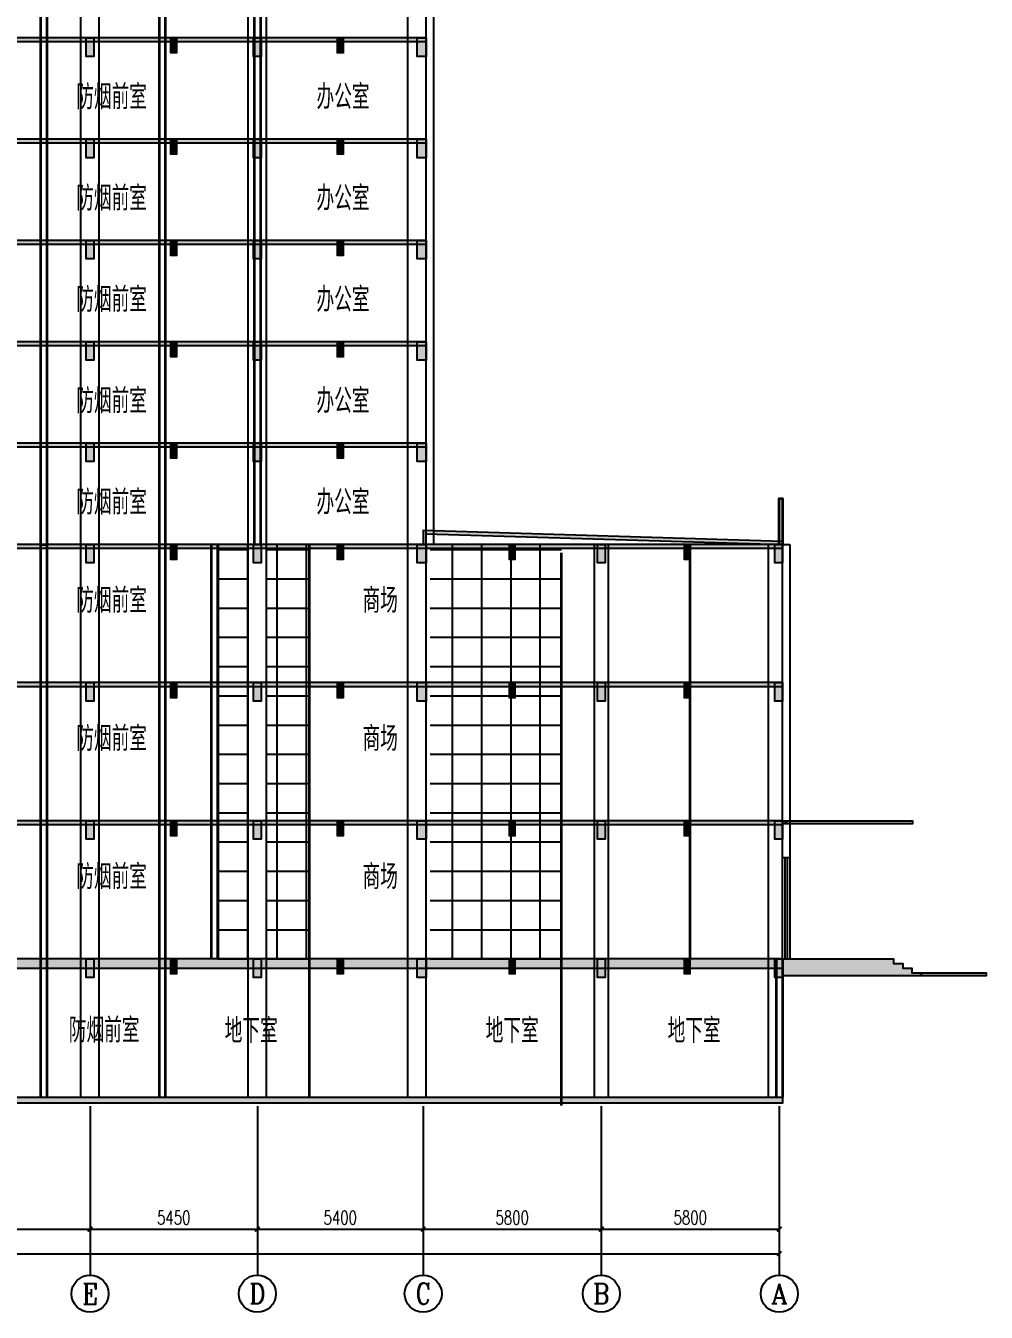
# Model space of a CAD drawing. Extents: x -129850 to 18340, y -11508 to 71861.
# Drawn here: x -12945 to 18340, y -11508 to 30398 of the extents above; entities that cross this region are included whole.
import ezdxf
from ezdxf.enums import TextEntityAlignment as Align

# ---------------------------------------------------------------- set-up
doc = ezdxf.new("R2010")
doc.units = 0
doc.header["$LTSCALE"] = 1000
doc.header["$MEASUREMENT"] = 0
for name, color, linetype in [('AXIS', 3, 'Continuous'), ('AXIS_TEXT', 7, 'Continuous'), ('Beam', 230, 'Continuous'), ('COLUMN', 170, 'Continuous'), ('E_CURTWALL', 51, 'Continuous'), ('E_LINE', 7, 'Continuous'), ('E_ROOF', 4, 'Continuous'), ('FLOOR-100', 173, 'Continuous'), ('PODIUM-2f', 111, 'Continuous'), ('S_STAIR', 70, 'Continuous'), ('S_WINDOW', 4, 'Continuous'), ('Text', 7, 'Continuous')]:
    doc.layers.add(name, color=color, linetype=linetype)
doc.layers.add('DOTE', color=1, linetype='Continuous', plot=False)
doc.layers.add('S_Beam', color=4, linetype='Continuous', lineweight=9)
doc.layers.add('S_WALL', color=40, linetype='Continuous', lineweight=35)
doc.styles.add('_TCH_AXIS', font='COMPLEX', dxfattribs={"bigfont": 'GBCBIG'})
doc.styles.add('_TCH_DIM_T3', font='SIMPLEX', dxfattribs={"width": 0.705882, "bigfont": 'GBCBIG'})
doc.styles.add('COMPLEX', font='COMPLEX')
doc.styles.get("Standard").update_dxf_attribs({"font": 'gbenor.shx', "bigfont": 'gbcbig.shx'})
doc.dimstyles.new('_TCH_ARCH&&100', dxfattribs={"dimtxt": 297.5, "dimasz": 100, "dimexe": 250, "dimexo": 300, "dimgap": 126.25, "dimtad": 1, "dimdec": 0, "dimzin": 0, "dimdsep": 46, "dimtxsty": '_TCH_DIM_T3', "dimblk": 'ARCHTICK', "dimcen": 0.09, "dimclrt": 7, "dimazin": 2, "dimtfac": 1, "dimtdec": 0, "dimtix": 1, "dimtmove": 2, "dimatfit": 3, "dimfxl": 1, "dimtolj": 1, "dimtzin": 0, "dimarcsym": 0})
pattern_1 = [(0, (-40000, 0), (0, 952.5), []), (90, (-40000, 0), (-952.5, 6e-14), [])]

# ---------------------------------------------------------------- blocks, each defined once
blk = doc.blocks.new('*U270')
at = {"layer": 'Beam'}
h = blk.add_hatch(color=256, dxfattribs=at)
h.dxf.hatch_style = 1
h.paths.add_polyline_path([(-14950, 300), (-14700, 300), (-14700, -300), (-14950, -300)])
h = blk.add_hatch(color=256, dxfattribs=at)
h.dxf.hatch_style = 1
h.paths.add_polyline_path([(-9575, 300), (-9325, 300), (-9325, -300), (-9575, -300)])
h = blk.add_hatch(color=256, dxfattribs=at)
h.dxf.hatch_style = 1
h.paths.add_polyline_path([(-4225, 300), (-3975, 300), (-3975, -300), (-4225, -300)])
h = blk.add_hatch(color=256, dxfattribs=at)
h.dxf.hatch_style = 1
h.paths.add_polyline_path([(3875, 300), (4125, 300), (4125, -300), (3875, -300)])
h = blk.add_hatch(color=256, dxfattribs=at)
h.dxf.hatch_style = 1
h.paths.add_polyline_path([(9325, 300), (9575, 300), (9575, -300), (9325, -300)])
h = blk.add_hatch(color=256, dxfattribs=at)
h.dxf.hatch_style = 1
h.paths.add_polyline_path([(14650, 300), (14950, 300), (14950, -300), (14650, -300)])
at = {"layer": 'S_Beam'}
h = blk.add_hatch(color=256, dxfattribs=at)
h.dxf.hatch_style = 1
h.paths.add_polyline_path([(-11950, 300), (-11750, 300), (-11750, -200), (-11950, -200)])
h = blk.add_hatch(color=256, dxfattribs=at)
h.dxf.hatch_style = 1
h.paths.add_polyline_path([(-6500, 300), (-6300, 300), (-6300, -200), (-6500, -200)])
h = blk.add_hatch(color=256, dxfattribs=at)
h.dxf.hatch_style = 1
h.paths.add_polyline_path([(6625, 300), (6825, 300), (6825, -200), (6625, -200)])
h = blk.add_hatch(color=256, dxfattribs=at)
h.dxf.hatch_style = 1
h.paths.add_polyline_path([(12050, 300), (12250, 300), (12250, -200), (12050, -200)])
at = {"layer": 'Beam'}
for points in [[(-14950, 300), (-14700, 300), (-14700, -300), (-14950, -300)], [(-9575, 300), (-9325, 300), (-9325, -300), (-9575, -300)], [(-4225, 300), (-3975, 300), (-3975, -300), (-4225, -300)], [(3875, 300), (4125, 300), (4125, -300), (3875, -300)], [(9325, 300), (9575, 300), (9575, -300), (9325, -300)], [(14650, 300), (14950, 300), (14950, -300), (14650, -300)]]:
    blk.add_lwpolyline(points, close=True, dxfattribs=at)
at = {"layer": 'S_Beam'}
for points in [[(-11950, 300), (-11750, 300), (-11750, -200), (-11950, -200)], [(-6500, 300), (-6300, 300), (-6300, -200), (-6500, -200)], [(6625, 300), (6825, 300), (6825, -200), (6625, -200)], [(12050, 300), (12250, 300), (12250, -200), (12050, -200)]]:
    blk.add_lwpolyline(points, close=True, dxfattribs=at)
blk = doc.blocks.new('*U271')
at = {"layer": 'S_Beam', "color": 0, "linetype": 'ByBlock', "lineweight": -2, "transparency": 16777216}
for p in [(0, 13200), (0, 9900), (0, 6600), (0, 3300), (0, 0)]:
    blk.add_blockref('*U270', p, dxfattribs=at)
blk = doc.blocks.new('_ArchTick')
at = {"color": 0, "linetype": 'ByBlock', "const_width": 0.4}
blk.add_lwpolyline([(-0.5, -0.5), (0.5, 0.5)], dxfattribs=at)
blk = doc.blocks.new('*D273')
at = {"layer": 'AXIS', "color": 0, "lineweight": -2, "transparency": 16777216}
for p, q in [((5800, -6600), (5800, -9050)), ((11600, -6600), (11600, -9050))]:
    blk.add_line(p, q, dxfattribs=at)
at = {"layer": 'AXIS', "color": 0, "transparency": 16777216}
blk.add_line((5800, -8800), (11600, -8800), dxfattribs=at)
at = {"layer": 'Defpoints', "color": 0, "transparency": 16777216}
for p in [(5800, -6300), (11600, -6300), (11600, -8800)]:
    blk.add_point(p, dxfattribs=at)
at = {"layer": 'AXIS', "color": 0, "transparency": 16777216, "xscale": 150, "yscale": 150, "zscale": 150, "rotation": 180}
blk.add_blockref('_ArchTick', (5800, -8800), dxfattribs=at)
at = {"layer": 'AXIS', "color": 0, "transparency": 16777216, "xscale": 150, "yscale": 150, "zscale": 150}
blk.add_blockref('_ArchTick', (11600, -8800), dxfattribs=at)
at = {"layer": 'AXIS', "color": 7, "transparency": 16777216, "insert": (8700, -8425), "char_height": 450, "attachment_point": 5, "style": '_TCH_DIM_T3'}
blk.add_mtext('\\A1;5800', dxfattribs=at)
blk = doc.blocks.new('*D274')
at = {"layer": 'AXIS', "color": 0, "lineweight": -2, "transparency": 16777216}
for p, q in [((0, -6600), (0, -9050)), ((5800, -6600), (5800, -9050))]:
    blk.add_line(p, q, dxfattribs=at)
at = {"layer": 'AXIS', "color": 0, "transparency": 16777216}
blk.add_line((0, -8800), (5800, -8800), dxfattribs=at)
at = {"layer": 'Defpoints', "color": 0, "transparency": 16777216}
for p in [(0, -6300), (5800, -6300), (5800, -8800)]:
    blk.add_point(p, dxfattribs=at)
at = {"layer": 'AXIS', "color": 0, "transparency": 16777216, "xscale": 150, "yscale": 150, "zscale": 150, "rotation": 180}
blk.add_blockref('_ArchTick', (0, -8800), dxfattribs=at)
at = {"layer": 'AXIS', "color": 0, "transparency": 16777216, "xscale": 150, "yscale": 150, "zscale": 150}
blk.add_blockref('_ArchTick', (5800, -8800), dxfattribs=at)
at = {"layer": 'AXIS', "color": 7, "transparency": 16777216, "insert": (2900, -8425), "char_height": 450, "attachment_point": 5, "style": '_TCH_DIM_T3'}
blk.add_mtext('\\A1;5800', dxfattribs=at)
blk = doc.blocks.new('*D275')
at = {"layer": 'AXIS', "color": 0, "lineweight": -2, "transparency": 16777216}
for p, q in [((-5400, -6600), (-5400, -9050)), ((0, -6600), (0, -9050))]:
    blk.add_line(p, q, dxfattribs=at)
at = {"layer": 'AXIS', "color": 0, "transparency": 16777216}
blk.add_line((-5400, -8800), (0, -8800), dxfattribs=at)
at = {"layer": 'Defpoints', "color": 0, "transparency": 16777216}
for p in [(-5400, -6300), (0, -6300), (0, -8800)]:
    blk.add_point(p, dxfattribs=at)
at = {"layer": 'AXIS', "color": 0, "transparency": 16777216, "xscale": 150, "yscale": 150, "zscale": 150, "rotation": 180}
blk.add_blockref('_ArchTick', (-5400, -8800), dxfattribs=at)
at = {"layer": 'AXIS', "color": 0, "transparency": 16777216, "xscale": 150, "yscale": 150, "zscale": 150}
blk.add_blockref('_ArchTick', (0, -8800), dxfattribs=at)
at = {"layer": 'AXIS', "color": 7, "transparency": 16777216, "insert": (-2700, -8425), "char_height": 450, "attachment_point": 5, "style": '_TCH_DIM_T3'}
blk.add_mtext('\\A1;5400', dxfattribs=at)
blk = doc.blocks.new('*D276')
at = {"layer": 'AXIS', "color": 0, "lineweight": -2, "transparency": 16777216}
for p, q in [((-10850, -6600), (-10850, -9050)), ((-5400, -6600), (-5400, -9050))]:
    blk.add_line(p, q, dxfattribs=at)
at = {"layer": 'AXIS', "color": 0, "transparency": 16777216}
blk.add_line((-10850, -8800), (-5400, -8800), dxfattribs=at)
at = {"layer": 'Defpoints', "color": 0, "transparency": 16777216}
for p in [(-10850, -6300), (-5400, -6300), (-5400, -8800)]:
    blk.add_point(p, dxfattribs=at)
at = {"layer": 'AXIS', "color": 0, "transparency": 16777216, "xscale": 150, "yscale": 150, "zscale": 150, "rotation": 180}
blk.add_blockref('_ArchTick', (-10850, -8800), dxfattribs=at)
at = {"layer": 'AXIS', "color": 0, "transparency": 16777216, "xscale": 150, "yscale": 150, "zscale": 150}
blk.add_blockref('_ArchTick', (-5400, -8800), dxfattribs=at)
at = {"layer": 'AXIS', "color": 7, "transparency": 16777216, "insert": (-8125, -8425), "char_height": 450, "attachment_point": 5, "style": '_TCH_DIM_T3'}
blk.add_mtext('\\A1;5450', dxfattribs=at)
blk = doc.blocks.new('*D277')
at = {"layer": 'AXIS', "color": 0, "lineweight": -2, "transparency": 16777216}
for p, q in [((-18950, -6600), (-18950, -9050)), ((-10850, -6600), (-10850, -9050))]:
    blk.add_line(p, q, dxfattribs=at)
at = {"layer": 'AXIS', "color": 0, "transparency": 16777216}
blk.add_line((-18950, -8800), (-10850, -8800), dxfattribs=at)
at = {"layer": 'Defpoints', "color": 0, "transparency": 16777216}
for p in [(-18950, -6300), (-10850, -6300), (-10850, -8800)]:
    blk.add_point(p, dxfattribs=at)
at = {"layer": 'AXIS', "color": 0, "transparency": 16777216, "xscale": 150, "yscale": 150, "zscale": 150, "rotation": 180}
blk.add_blockref('_ArchTick', (-18950, -8800), dxfattribs=at)
at = {"layer": 'AXIS', "color": 0, "transparency": 16777216, "xscale": 150, "yscale": 150, "zscale": 150}
blk.add_blockref('_ArchTick', (-10850, -8800), dxfattribs=at)
at = {"layer": 'AXIS', "color": 7, "transparency": 16777216, "insert": (-14900, -8425), "char_height": 450, "attachment_point": 5, "style": '_TCH_DIM_T3'}
blk.add_mtext('\\A1;8100', dxfattribs=at)
blk = doc.blocks.new('*D282')
at = {"layer": 'AXIS', "color": 0, "lineweight": -2, "transparency": 16777216}
for p, q in [((-43300, -6600), (-43300, -9850)), ((11600, -6600), (11600, -9850))]:
    blk.add_line(p, q, dxfattribs=at)
at = {"layer": 'AXIS', "color": 0, "transparency": 16777216}
blk.add_line((-43300, -9600), (11600, -9600), dxfattribs=at)
at = {"layer": 'Defpoints', "color": 0, "transparency": 16777216}
for p in [(-43300, -6300), (11600, -6300), (11600, -9600)]:
    blk.add_point(p, dxfattribs=at)
at = {"layer": 'AXIS', "color": 0, "transparency": 16777216, "xscale": 150, "yscale": 150, "zscale": 150, "rotation": 180}
blk.add_blockref('_ArchTick', (-43300, -9600), dxfattribs=at)
at = {"layer": 'AXIS', "color": 0, "transparency": 16777216, "xscale": 150, "yscale": 150, "zscale": 150}
blk.add_blockref('_ArchTick', (11600, -9600), dxfattribs=at)
at = {"layer": 'AXIS', "color": 7, "transparency": 16777216, "insert": (-15850, -9225), "char_height": 450, "attachment_point": 5, "style": '_TCH_DIM_T3'}
blk.add_mtext('\\A1;54900', dxfattribs=at)
blk = doc.blocks.new('_AXISO')
blk.add_circle((0, 0), 0.5)
at = {"layer": 'AXIS_TEXT', "style": 'COMPLEX', "width": 1.041667}
blk.add_attdef('A', text='', height=0.56, dxfattribs=at).set_placement((-0.25, -0.28), (0.25, -0.28), align=Align.FIT)

msp = doc.modelspace()

# ---------------------------------------------------------------- hatches: boundary and pattern name
at = {"layer": 'Beam'}
h = msp.add_hatch(color=256, dxfattribs=at)
h.dxf.hatch_style = 1
h.paths.add_polyline_path([(-10975, 13500), (-10725, 13500), (-10725, 12900), (-10975, 12900)])
h = msp.add_hatch(color=256, dxfattribs=at)
h.dxf.hatch_style = 1
h.paths.add_polyline_path([(-5525, 13500), (-5275, 13500), (-5275, 12900), (-5525, 12900)])
h = msp.add_hatch(color=256, dxfattribs=at)
h.dxf.hatch_style = 1
h.paths.add_polyline_path([(-200, 13500), (100, 13500), (100, 12900), (-200, 12900)])
h = msp.add_hatch(color=256, dxfattribs=at)
h.dxf.hatch_style = 1
h.paths.add_polyline_path([(5675, 13500), (5925, 13500), (5925, 12900), (5675, 12900)])
h = msp.add_hatch(color=256, dxfattribs=at)
h.dxf.hatch_style = 1
h.paths.add_polyline_path([(11450, 13500), (11700, 13500), (11700, 12900), (11450, 12900)])
h = msp.add_hatch(color=256, dxfattribs=at)
h.dxf.hatch_style = 1
h.paths.add_polyline_path([(-10975, 9000), (-10725, 9000), (-10725, 8400), (-10975, 8400)])
h = msp.add_hatch(color=256, dxfattribs=at)
h.dxf.hatch_style = 1
h.paths.add_polyline_path([(-5525, 9000), (-5275, 9000), (-5275, 8400), (-5525, 8400)])
h = msp.add_hatch(color=256, dxfattribs=at)
h.dxf.hatch_style = 1
h.paths.add_polyline_path([(-200, 9000), (100, 9000), (100, 8400), (-200, 8400)])
h = msp.add_hatch(color=256, dxfattribs=at)
h.dxf.hatch_style = 1
h.paths.add_polyline_path([(5675, 9000), (5925, 9000), (5925, 8400), (5675, 8400)])
h = msp.add_hatch(color=256, dxfattribs=at)
h.dxf.hatch_style = 1
h.paths.add_polyline_path([(11450, 9000), (11700, 9000), (11700, 8400), (11450, 8400)])
h = msp.add_hatch(color=256, dxfattribs=at)
h.dxf.hatch_style = 1
h.paths.add_polyline_path([(-10975, 4500), (-10725, 4500), (-10725, 3900), (-10975, 3900)])
h = msp.add_hatch(color=256, dxfattribs=at)
h.dxf.hatch_style = 1
h.paths.add_polyline_path([(-5525, 4500), (-5275, 4500), (-5275, 3900), (-5525, 3900)])
h = msp.add_hatch(color=256, dxfattribs=at)
h.dxf.hatch_style = 1
h.paths.add_polyline_path([(-200, 4500), (100, 4500), (100, 3900), (-200, 3900)])
h = msp.add_hatch(color=256, dxfattribs=at)
h.dxf.hatch_style = 1
h.paths.add_polyline_path([(5675, 4500), (5925, 4500), (5925, 3900), (5675, 3900)])
h = msp.add_hatch(color=256, dxfattribs=at)
h.dxf.hatch_style = 1
h.paths.add_polyline_path([(11450, 4500), (11700, 4500), (11700, 3900), (11450, 3900)])
h = msp.add_hatch(color=256, dxfattribs=at)
h.dxf.hatch_style = 1
h.paths.add_polyline_path([(-10975, 0), (-10725, 0), (-10725, -600), (-10975, -600)])
h = msp.add_hatch(color=256, dxfattribs=at)
h.dxf.hatch_style = 1
h.paths.add_polyline_path([(-5525, 0), (-5275, 0), (-5275, -600), (-5525, -600)])
h = msp.add_hatch(color=256, dxfattribs=at)
h.dxf.hatch_style = 1
h.paths.add_polyline_path([(-200, 0), (100, 0), (100, -600), (-200, -600)])
h = msp.add_hatch(color=256, dxfattribs=at)
h.dxf.hatch_style = 1
h.paths.add_polyline_path([(5675, 0), (5925, 0), (5925, -600), (5675, -600)])
h = msp.add_hatch(color=256, dxfattribs=at)
h.dxf.hatch_style = 1
h.paths.add_polyline_path([(11450, 0), (11700, 0), (11700, -600), (11450, -600)])
at = {"layer": 'E_CURTWALL'}
h = msp.add_hatch(dxfattribs=at)
h.set_pattern_fill('NET', color=256, scale=300)
h.set_pattern_definition(pattern_1)
h.paths.add_polyline_path([(-3700, 13500), (-5100, 13500), (-5100, 0), (-3700, 0)])
h.paths.add_polyline_path([(-5700, 13500), (-6700, 13500), (-6700, 0), (-5700, 0)])
h = msp.add_hatch(dxfattribs=at)
h.set_pattern_fill('NET', color=256, scale=300)
h.set_pattern_definition(pattern_1)
h.paths.add_polyline_path([(4500, 13500), (225, 13500), (225, 0), (4500, 0)])
at = {"layer": 'E_ROOF'}
h = msp.add_hatch(color=256, dxfattribs=at)
h.dxf.hatch_style = 1
h.paths.add_polyline_path([(11703, 13600), (0, 13953.1), (0, 13500), (100, 13500), (100, 13850), (11700, 13500), (11703, 13500)])
at = {"layer": 'FLOOR-100'}
h = msp.add_hatch(color=256, dxfattribs=at)
h.dxf.hatch_style = 1
h.paths.add_polyline_path([(-12450, 30000), (-14680, 30000), (-14680, 29880), (-12450, 29880)])
h = msp.add_hatch(color=256, dxfattribs=at)
h.dxf.hatch_style = 1
h.paths.add_polyline_path([(100, 29880), (100, 30000), (-12450, 30000), (-12450, 29880)])
h = msp.add_hatch(color=256, dxfattribs=at)
h.dxf.hatch_style = 1
h.paths.add_polyline_path([(-12450, 26700), (-14680, 26700), (-14680, 26580), (-12450, 26580)])
h = msp.add_hatch(color=256, dxfattribs=at)
h.dxf.hatch_style = 1
h.paths.add_polyline_path([(100, 26580), (100, 26700), (-12450, 26700), (-12450, 26580)])
h = msp.add_hatch(color=256, dxfattribs=at)
h.dxf.hatch_style = 1
h.paths.add_polyline_path([(-12450, 23400), (-14680, 23400), (-14680, 23280), (-12450, 23280)])
h = msp.add_hatch(color=256, dxfattribs=at)
h.dxf.hatch_style = 1
h.paths.add_polyline_path([(100, 23280), (100, 23400), (-12450, 23400), (-12450, 23280)])
h = msp.add_hatch(color=256, dxfattribs=at)
h.dxf.hatch_style = 1
h.paths.add_polyline_path([(-12450, 20100), (-14680, 20100), (-14680, 19980), (-12450, 19980)])
h = msp.add_hatch(color=256, dxfattribs=at)
h.dxf.hatch_style = 1
h.paths.add_polyline_path([(100, 19980), (100, 20100), (-12450, 20100), (-12450, 19980)])
h = msp.add_hatch(color=256, dxfattribs=at)
h.dxf.hatch_style = 1
h.paths.add_polyline_path([(-12450, 16800), (-14680, 16800), (-14680, 16680), (-12450, 16680)])
h = msp.add_hatch(color=256, dxfattribs=at)
h.dxf.hatch_style = 1
h.paths.add_polyline_path([(100, 16680), (100, 16800), (-12450, 16800), (-12450, 16680)])
h = msp.add_hatch(color=256, dxfattribs=at)
h.dxf.hatch_style = 1
h.paths.add_polyline_path([(11700, 13380), (11700, 13500), (-14680, 13500), (-14680, 13380)])
h = msp.add_hatch(color=256, dxfattribs=at)
h.dxf.hatch_style = 1
h.paths.add_polyline_path([(11700, 8880), (11700, 9000), (-14140, 9000), (-14140, 8880)])
h = msp.add_hatch(color=256, dxfattribs=at)
h.dxf.hatch_style = 1
h.paths.add_polyline_path([(11700, 4380), (11700, 4500), (-14140, 4500), (-14140, 4380)])
h = msp.add_hatch(color=256, dxfattribs=at)
h.dxf.hatch_style = 1
h.paths.add_polyline_path([(-14140, 0), (-14140, -300), (11700, -300), (11700, 0)])
h = msp.add_hatch(color=256, dxfattribs=at)
h.dxf.hatch_style = 1
h.paths.add_polyline_path([(11700, -4500), (-43400, -4500), (-43400, -4700), (11700, -4700)])
at = {"layer": 'PODIUM-2f'}
h = msp.add_hatch(color=256, dxfattribs=at)
h.dxf.hatch_style = 1
h.paths.add_polyline_path([(11700, 4500), (11700, 4400), (15940, 4400), (15940, 4500)])
at = {"layer": 'S_Beam'}
h = msp.add_hatch(color=256, dxfattribs=at)
h.dxf.hatch_style = 1
h.paths.add_polyline_path([(-8225, 13500), (-8025, 13500), (-8025, 13000), (-8225, 13000)])
h = msp.add_hatch(color=256, dxfattribs=at)
h.dxf.hatch_style = 1
h.paths.add_polyline_path([(-2800, 13500), (-2600, 13500), (-2600, 13000), (-2800, 13000)])
h = msp.add_hatch(color=256, dxfattribs=at)
h.dxf.hatch_style = 1
h.paths.add_polyline_path([(2800, 13500), (3000, 13500), (3000, 13000), (2800, 13000)])
h = msp.add_hatch(color=256, dxfattribs=at)
h.dxf.hatch_style = 1
h.paths.add_polyline_path([(8500, 13500), (8700, 13500), (8700, 13000), (8500, 13000)])
h = msp.add_hatch(color=256, dxfattribs=at)
h.dxf.hatch_style = 1
h.paths.add_polyline_path([(-8225, 9000), (-8025, 9000), (-8025, 8500), (-8225, 8500)])
h = msp.add_hatch(color=256, dxfattribs=at)
h.dxf.hatch_style = 1
h.paths.add_polyline_path([(-2800, 9000), (-2600, 9000), (-2600, 8500), (-2800, 8500)])
h = msp.add_hatch(color=256, dxfattribs=at)
h.dxf.hatch_style = 1
h.paths.add_polyline_path([(2800, 9000), (3000, 9000), (3000, 8500), (2800, 8500)])
h = msp.add_hatch(color=256, dxfattribs=at)
h.dxf.hatch_style = 1
h.paths.add_polyline_path([(8500, 9000), (8700, 9000), (8700, 8500), (8500, 8500)])
h = msp.add_hatch(color=256, dxfattribs=at)
h.dxf.hatch_style = 1
h.paths.add_polyline_path([(-8225, 4500), (-8025, 4500), (-8025, 4000), (-8225, 4000)])
h = msp.add_hatch(color=256, dxfattribs=at)
h.dxf.hatch_style = 1
h.paths.add_polyline_path([(-2800, 4500), (-2600, 4500), (-2600, 4000), (-2800, 4000)])
h = msp.add_hatch(color=256, dxfattribs=at)
h.dxf.hatch_style = 1
h.paths.add_polyline_path([(2800, 4500), (3000, 4500), (3000, 4000), (2800, 4000)])
h = msp.add_hatch(color=256, dxfattribs=at)
h.dxf.hatch_style = 1
h.paths.add_polyline_path([(8500, 4500), (8700, 4500), (8700, 4000), (8500, 4000)])
h = msp.add_hatch(color=256, dxfattribs=at)
h.dxf.hatch_style = 1
h.paths.add_polyline_path([(-8225, 0), (-8025, 0), (-8025, -500), (-8225, -500)])
h = msp.add_hatch(color=256, dxfattribs=at)
h.dxf.hatch_style = 1
h.paths.add_polyline_path([(-2800, 0), (-2600, 0), (-2600, -500), (-2800, -500)])
h = msp.add_hatch(color=256, dxfattribs=at)
h.dxf.hatch_style = 1
h.paths.add_polyline_path([(2800, 0), (3000, 0), (3000, -500), (2800, -500)])
h = msp.add_hatch(color=256, dxfattribs=at)
h.dxf.hatch_style = 1
h.paths.add_polyline_path([(8500, 0), (8700, 0), (8700, -500), (8500, -500)])
at = {"layer": 'S_STAIR'}
h = msp.add_hatch(color=256, dxfattribs=at)
h.dxf.hatch_style = 1
h.paths.add_polyline_path([(16220, -550), (16220, -450), (15920, -450), (15920, -300), (15620, -300), (15620, -150), (15320, -150), (15320, 0), (11700, 0), (11700, -300), (11700, -550)])
h = msp.add_hatch(color=256, dxfattribs=at)
h.dxf.hatch_style = 1
h.paths.add_polyline_path([(18340, -550), (18340, -450), (16220, -450), (16220, -550)])
at = {"layer": 'S_WALL'}
h = msp.add_hatch(color=256, dxfattribs=at)
h.dxf.hatch_style = 1
h.paths.add_polyline_path([(11700, 15000), (11600, 15000), (11600, 13603.1), (11700, 13600)])

# ---------------------------------------------------------------- linework, layer by layer
at = {"layer": 'AXIS'}
for p, q in [((-10850, -6300), (-10850, -10300)), ((-5400, -6300), (-5400, -10300)), ((0, -6300), (0, -10300)), ((5800, -6300), (5800, -10300)), ((11600, -6300), (11600, -10300))]:
    msp.add_line(p, q, dxfattribs=at)
at = {"layer": 'Beam'}
for points in [[(-10975, 13500), (-10725, 13500), (-10725, 12900), (-10975, 12900)], [(-5525, 13500), (-5275, 13500), (-5275, 12900), (-5525, 12900)], [(-200, 13500), (100, 13500), (100, 12900), (-200, 12900)], [(5675, 13500), (5925, 13500), (5925, 12900), (5675, 12900)], [(11450, 13500), (11700, 13500), (11700, 12900), (11450, 12900)], [(-10975, 9000), (-10725, 9000), (-10725, 8400), (-10975, 8400)], [(-5525, 9000), (-5275, 9000), (-5275, 8400), (-5525, 8400)], [(-200, 9000), (100, 9000), (100, 8400), (-200, 8400)], [(5675, 9000), (5925, 9000), (5925, 8400), (5675, 8400)], [(11450, 9000), (11700, 9000), (11700, 8400), (11450, 8400)], [(-10975, 4500), (-10725, 4500), (-10725, 3900), (-10975, 3900)], [(-5525, 4500), (-5275, 4500), (-5275, 3900), (-5525, 3900)], [(-200, 4500), (100, 4500), (100, 3900), (-200, 3900)], [(5675, 4500), (5925, 4500), (5925, 3900), (5675, 3900)], [(11450, 4500), (11700, 4500), (11700, 3900), (11450, 3900)], [(-10975, 0), (-10725, 0), (-10725, -600), (-10975, -600)], [(-5525, 0), (-5275, 0), (-5275, -600), (-5525, -600)], [(-200, 0), (100, 0), (100, -600), (-200, -600)], [(5675, 0), (5925, 0), (5925, -600), (5675, -600)], [(11450, 0), (11700, 0), (11700, -600), (11450, -600)]]:
    msp.add_lwpolyline(points, close=True, dxfattribs=at)
at = {"layer": 'COLUMN'}
for p, q in [((-11150, -4500), (-11150, 66300)), ((-10550, -4500), (-10550, 66300)), ((100, -4500), (100, 66240)), ((-500, 13500), (-500, 66180)), ((-5700, -4500), (-5700, 63000)), ((-5100, -4500), (-5100, 63000)), ((-500, -4500), (-500, 13500)), ((5575, -4500), (5575, 13470.2)), ((6025, 13482.8), (6025, -4500)), ((11250, -4500), (11250, 13500)), ((11700, 0), (11700, 13500))]:
    msp.add_line(p, q, dxfattribs=at)
at = {"layer": 'DOTE'}
for p, q in [((-10850, -4800), (-10850, -6300)), ((-5400, -4800), (-5400, -6300)), ((0, -4800), (0, -6300)), ((5800, -4800), (5800, -6300)), ((11600, -4800), (11600, -6300))]:
    msp.add_line(p, q, dxfattribs=at)
at = {"layer": 'E_CURTWALL'}
for p, q in [((340, 66300), (340, 13500)), ((11703, 13500), (11940, 13500)), ((11940, 13500), (11940, 0)), ((11770, 4450), (11870, 4450))]:
    msp.add_line(p, q, dxfattribs=at)
at = {"layer": 'E_LINE'}
for p, q in [((-12250, 28800), (-12250, 30000)), ((-8600, 30000), (-8600, 28800)), ((-8400, 30000), (-8400, 28800)), ((-12250, 22200), (-12250, 23400)), ((-8600, 23400), (-8600, 22200)), ((-8400, 23400), (-8400, 22200)), ((-12250, 18900), (-12250, 20100)), ((-8600, 20100), (-8600, 18900)), ((-8400, 20100), (-8400, 18900)), ((-12250, 15600), (-12250, 16800)), ((-8600, 16800), (-8600, 15600)), ((-8400, 16800), (-8400, 15600)), ((-12250, -4500), (-12250, 13500)), ((-8600, 13500), (-8600, 11100)), ((-8400, 11100), (-8400, 13500)), ((-6900, 13500), (-6900, 0)), ((-6700, 13500), (-6700, 0)), ((11700, 13500), (11260, 13500)), ((-12450, 9000), (-12450, 6600)), ((-8600, 9000), (-8600, 6600)), ((-8400, 6600), (-8400, 9000)), ((-12450, 4500), (-12450, 2100)), ((-8600, 4500), (-8600, 2100)), ((-8400, 2100), (-8400, 4500)), ((-12450, 0), (-12450, -2400)), ((-8600, 0), (-8600, -2400)), ((-8400, 0), (-8400, -2400)), ((11700, -450), (11700, -4500))]:
    msp.add_line(p, q, dxfattribs=at)
at = {"layer": 'E_ROOF'}
msp.add_lwpolyline([(11703, 13500), (11703, 13600), (0, 13953.1), (0, 13500), (100, 13500), (100, 13850), (11700, 13500)], dxfattribs=at)
at = {"layer": 'FLOOR-100'}
for points in [[(-14680, 30000), (-14680, 29880), (-12450, 29880), (-12450, 30000)], [(-12450, 30000), (-12450, 29880), (100, 29880), (100, 30000)], [(-14680, 26700), (-14680, 26580), (-12450, 26580), (-12450, 26700)], [(-12450, 26700), (-12450, 26580), (100, 26580), (100, 26700)], [(-14680, 23400), (-14680, 23280), (-12450, 23280), (-12450, 23400)], [(-12450, 23400), (-12450, 23280), (100, 23280), (100, 23400)], [(-14680, 20100), (-14680, 19980), (-12450, 19980), (-12450, 20100)], [(-12450, 20100), (-12450, 19980), (100, 19980), (100, 20100)], [(-14680, 16800), (-14680, 16680), (-12450, 16680), (-12450, 16800)], [(-12450, 16800), (-12450, 16680), (100, 16680), (100, 16800)], [(11700, 13500), (-14680, 13500), (-14680, 13380), (11700, 13380)], [(11700, 9000), (-14140, 9000), (-14140, 8880), (11700, 8880)], [(11700, 4500), (-14140, 4500), (-14140, 4380), (11700, 4380)], [(11700, 0), (-14140, 0), (-14140, -300), (11700, -300)], [(-43400, -4500), (11700, -4500), (11700, -4700), (-43400, -4700)]]:
    msp.add_lwpolyline(points, close=True, dxfattribs=at)
at = {"layer": 'PODIUM-2f'}
msp.add_lwpolyline([(11700, 4500), (15940, 4500), (15940, 4400), (11700, 4400)], close=True, dxfattribs=at)
at = {"layer": 'S_Beam'}
for points in [[(-8225, 13500), (-8025, 13500), (-8025, 13000), (-8225, 13000)], [(-2800, 13500), (-2600, 13500), (-2600, 13000), (-2800, 13000)], [(2800, 13500), (3000, 13500), (3000, 13000), (2800, 13000)], [(8500, 13500), (8700, 13500), (8700, 13000), (8500, 13000)], [(-8225, 9000), (-8025, 9000), (-8025, 8500), (-8225, 8500)], [(-2800, 9000), (-2600, 9000), (-2600, 8500), (-2800, 8500)], [(2800, 9000), (3000, 9000), (3000, 8500), (2800, 8500)], [(8500, 9000), (8700, 9000), (8700, 8500), (8500, 8500)], [(-8225, 4500), (-8025, 4500), (-8025, 4000), (-8225, 4000)], [(-2800, 4500), (-2600, 4500), (-2600, 4000), (-2800, 4000)], [(2800, 4500), (3000, 4500), (3000, 4000), (2800, 4000)], [(8500, 4500), (8700, 4500), (8700, 4000), (8500, 4000)], [(-8225, 0), (-8025, 0), (-8025, -500), (-8225, -500)], [(-2800, 0), (-2600, 0), (-2600, -500), (-2800, -500)], [(2800, 0), (3000, 0), (3000, -500), (2800, -500)], [(8500, 0), (8700, 0), (8700, -500), (8500, -500)]]:
    msp.add_lwpolyline(points, close=True, dxfattribs=at)
at = {"layer": 'S_STAIR'}
msp.add_lwpolyline([(11500, 0), (15320, 0), (15320, -150), (15620, -150), (15620, -300), (15920, -300), (15920, -450), (16220, -450), (16220, -550), (11700, -550)], dxfattribs=at)
msp.add_lwpolyline([(16220, -450), (18340, -450), (18340, -550), (16220, -550)], close=True, dxfattribs=at)
at = {"layer": 'S_WALL'}
for p, q in [((-12450, -4500), (-12450, 66300)), ((-12250, -4500), (-12250, 66300)), ((-8600, 66300), (-8600, -4500)), ((-8400, 66300), (-8400, -4500)), ((-5500, 66300), (-5500, 16800)), ((-5300, 66300), (-5300, 16800)), ((-5500, 63000), (-5500, 13500)), ((-5300, 63000), (-5300, 13500)), ((-12450, 13500), (-12250, 13500)), ((-6900, 13500), (-6900, 0)), ((-6700, 13500), (-6700, 0)), ((-3700, -4500), (-3700, 13500)), ((8700, 0), (8700, 13500)), ((4500, -4775), (4500, 13225)), ((11500, 0), (11500, -4500)), ((11700, 0), (11700, -4500))]:
    msp.add_line(p, q, dxfattribs=at)
msp.add_lwpolyline([(11600, 13500), (11600, 15000), (11700, 15000), (11700, 13500)], dxfattribs=at)
at = {"layer": 'S_WINDOW'}
for p, q in [((11700, 3300), (11940, 3300)), ((11780, 3300), (11780, 0)), ((11860, 3300), (11860, 0)), ((11700, 0), (11940, 0))]:
    msp.add_line(p, q, dxfattribs=at)

# ---------------------------------------------------------------- block references
at = {"layer": 'AXIS'}
ref = msp.add_blockref('_AXISO', (-10850, -10904), dxfattribs=dict(at, xscale=1208.053691275168, yscale=1208.053691275168, zscale=1208.053691275168))
ref.add_attrib('A', 'E', dxfattribs={"layer": 'AXIS_TEXT', "height": 672.6, "style": '_TCH_AXIS'}).set_placement((-11106.2, -11240.4), (-10593.8, -11240.4), align=Align.FIT)
ref = msp.add_blockref('_AXISO', (-5400, -10904), dxfattribs=dict(at, xscale=1208.053691275168, yscale=1208.053691275168, zscale=1208.053691275168))
ref.add_attrib('A', 'D', dxfattribs={"layer": 'AXIS_TEXT', "height": 657.3, "style": '_TCH_AXIS'}).set_placement((-5666, -11232.7), (-5134, -11232.7), align=Align.FIT)
ref = msp.add_blockref('_AXISO', (0, -10904), dxfattribs=dict(at, xscale=1208.053691275168, yscale=1208.053691275168, zscale=1208.053691275168))
ref.add_attrib('A', 'C', dxfattribs={"layer": 'AXIS_TEXT', "height": 688.1, "style": '_TCH_AXIS'}).set_placement((-245.8, -11248.1), (245.8, -11248.1), align=Align.FIT)
ref = msp.add_blockref('_AXISO', (5800, -10904), dxfattribs=dict(at, xscale=1208.053691275168, yscale=1208.053691275168, zscale=1208.053691275168))
ref.add_attrib('A', 'B', dxfattribs={"layer": 'AXIS_TEXT', "height": 657.3, "style": '_TCH_AXIS'}).set_placement((5534, -11232.7), (6066, -11232.7), align=Align.FIT)
ref = msp.add_blockref('_AXISO', (11600, -10904), dxfattribs=dict(at, xscale=1208.053691275168, yscale=1208.053691275168, zscale=1208.053691275168))
ref.add_attrib('A', 'A', dxfattribs={"layer": 'AXIS_TEXT', "height": 642.1, "style": '_TCH_AXIS'}).set_placement((11324.8, -11225.1), (11875.2, -11225.1), align=Align.FIT)
at = {"layer": 'S_Beam'}
msp.add_blockref('*U271', (-14850, 16500), dxfattribs=at)

# ---------------------------------------------------------------- texts
at = {"layer": 'Text', "char_height": 800, "attachment_point": 5}
for s, width, insert in [('防烟前室', 2989.63, (-10149.2, 28076.5)), ('办公室', 2989.63, (-2610, 28076.5)), ('防烟前室', 2989.63, (-10149.2, 24776.5)), ('办公室', 2989.63, (-2610, 24776.5)), ('防烟前室', 2989.63, (-10149.2, 21476.5)), ('办公室', 2989.63, (-2610, 21476.5)), ('防烟前室', 2989.63, (-10149.2, 18176.5)), ('办公室', 2989.63, (-2610, 18176.5)), ('防烟前室', 2989.63, (-10149.2, 14876.5)), ('办公室', 2989.63, (-2610, 14876.5)), ('防烟前室', 2989.63, (-10149.2, 11676.5)), ('商场', 2989.63, (-1399.2, 11676.5)), ('防烟前室', 2989.63, (-10149.2, 7176.5)), ('商场', 2989.63, (-1399.2, 7176.5)), ('防烟前室', 2989.63, (-10149.2, 2676.5)), ('商场', 2989.63, (-1399.2, 2676.5)), ('防烟前室', 2989.63, (-10391.4, -2323.5)), ('地下室', 5600, (-5600, -2336.8)), ('地下室', 5600, (2900, -2336.8)), ('地下室', 5600, (8825, -2336.8))]:
    msp.add_mtext_dynamic_manual_height_columns(s, width=width, gutter_width=1750, heights=[0], dxfattribs=dict(at, insert=insert))

# ---------------------------------------------------------------- dimensions: what is measured, and where the dimension line sits
at = {"layer": 'AXIS'}
for p1, p2, distance, picture, middle in [((-43300, -6300), (11600, -6300), -3300, '*D282', (-15850, -9225)), ((-18950, -6300), (-10850, -6300), -2500, '*D277', (-14900, -8425)), ((-10850, -6300), (-5400, -6300), -2500, '*D276', (-8125, -8425)), ((-5400, -6300), (0, -6300), -2500, '*D275', (-2700, -8425)), ((0, -6300), (5800, -6300), -2500, '*D274', (2900, -8425)), ((5800, -6300), (11600, -6300), -2500, '*D273', (8700, -8425))]:
    dim = msp.add_aligned_dim(p1=p1, p2=p2, distance=distance, dimstyle='_TCH_ARCH&&100', override={"dimtxt": 450, "dimasz": 150, "dimgap": 150, "dimlwd": 65535}, dxfattribs=at)
    dim.commit()
    dim.dimension.update_dxf_attribs({"geometry": picture, "text_midpoint": middle})

doc.saveas('drawing.dxf')
